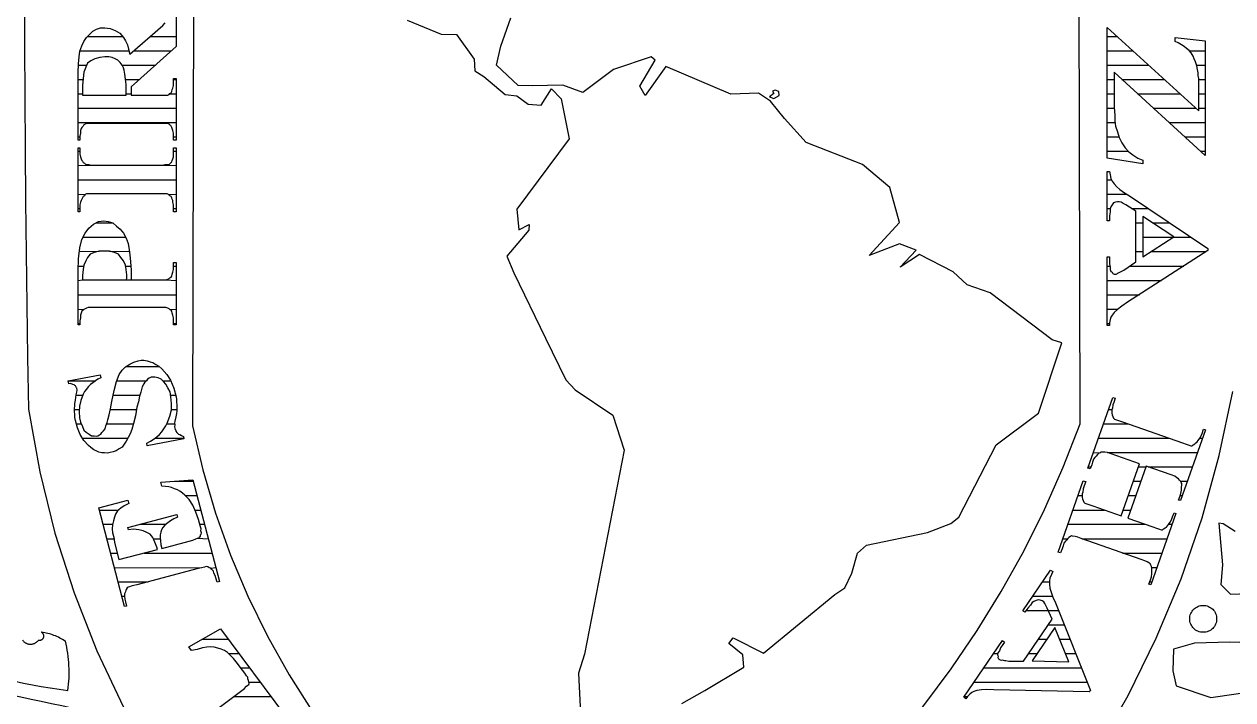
# Model space of a CAD drawing. Header units: millimetres. Extents: x -90 to 45, y 1085 to 1175.
# Drawn here: x 26.909 to 29.261, y 1154.889 to 1156.205 of the extents above; entities that cross this region are included whole.
import ezdxf

# ---------------------------------------------------------------- set-up
doc = ezdxf.new("R2010")
doc.units = ezdxf.units.MM
doc.linetypes.add('ACAD_ISO04W100', pattern=[30, 24, -3, 0, -3])
doc.layers.add('Eje', color=30, linetype='ACAD_ISO04W100')

msp = doc.modelspace()

# ---------------------------------------------------------------- linework, layer by layer
at = {"layer": 'Eje'}
for p, q in [((27.2399, 1156.7538), (27.2366, 1155.4225)), ((28.9637, 1155.4264), (28.9607, 1156.7643)), ((27.2049, 1156.2346), (27.2049, 1156.161)), ((27.6543, 1156.2126), (27.7202, 1156.185)), ((27.8368, 1156.1615), (27.8559, 1156.2169)), ((27.0364, 1156.1847), (27.0427, 1156.1909)), ((27.0427, 1156.1909), (27.0502, 1156.1947)), ((27.0502, 1156.1947), (27.0576, 1156.1972)), ((27.0576, 1156.1972), (27.0664, 1156.1972)), ((27.0664, 1156.1972), (27.0764, 1156.1959)), ((27.0764, 1156.1959), (27.0863, 1156.1922)), ((27.0863, 1156.1922), (27.0951, 1156.1872)), ((27.115, 1156.146), (27.1787, 1156.2022)), ((27.1787, 1156.2022), (27.1837, 1156.2071)), ((29.0159, 1155.9439), (29.0159, 1156.1984)), ((29.0159, 1156.1984), (29.1943, 1156.0362)), ((27.0215, 1156.1622), (27.0252, 1156.171)), ((27.0252, 1156.171), (27.0302, 1156.1784)), ((27.0302, 1156.1784), (27.0364, 1156.1847)), ((27.0327, 1156.1809), (27.1004, 1156.1809)), ((27.0951, 1156.1872), (27.1026, 1156.1784)), ((27.1026, 1156.1784), (27.1063, 1156.1722)), ((27.1063, 1156.1722), (27.1101, 1156.1647)), ((27.1546, 1156.1809), (27.2049, 1156.1809)), ((27.7202, 1156.185), (27.7505, 1156.1843)), ((27.7505, 1156.1843), (27.7849, 1156.1362)), ((29.0159, 1156.1809), (29.0351, 1156.1809)), ((29.1482, 1156.171), (29.1482, 1156.1784)), ((29.1482, 1156.1784), (29.2068, 1156.1722)), ((29.1544, 1156.1685), (29.1482, 1156.171)), ((29.1606, 1156.1647), (29.1544, 1156.1685)), ((29.2068, 1156.1722), (29.2068, 1155.9488)), ((27.0165, 1156.141), (27.0177, 1156.1522)), ((27.0177, 1156.1522), (27.0215, 1156.1622)), ((27.0178, 1156.153), (27.1133, 1156.153)), ((27.1101, 1156.1647), (27.1125, 1156.156)), ((27.1125, 1156.156), (27.115, 1156.146)), ((27.2049, 1156.161), (27.1175, 1156.0824)), ((27.123, 1156.153), (27.196, 1156.153)), ((27.8281, 1156.1247), (27.8368, 1156.1615)), ((29.0159, 1156.153), (29.0658, 1156.153)), ((29.1656, 1156.161), (29.1606, 1156.1647)), ((29.1706, 1156.1572), (29.1656, 1156.161)), ((29.1756, 1156.1535), (29.1706, 1156.1572)), ((29.1794, 1156.1485), (29.1756, 1156.1535)), ((29.176, 1156.153), (29.2068, 1156.153)), ((29.1831, 1156.1423), (29.1794, 1156.1485)), ((29.1856, 1156.1373), (29.1831, 1156.1423)), ((27.014, 1156.1098), (27.0152, 1156.1273)), ((27.0151, 1156.125), (27.0309, 1156.125)), ((27.0152, 1156.1273), (27.0165, 1156.141)), ((27.0289, 1156.121), (27.0252, 1156.1111)), ((27.0327, 1156.1285), (27.0289, 1156.121)), ((27.0389, 1156.1335), (27.0327, 1156.1285)), ((27.0464, 1156.1373), (27.0389, 1156.1335)), ((27.0564, 1156.1398), (27.0464, 1156.1373)), ((27.0664, 1156.141), (27.0564, 1156.1398)), ((27.0739, 1156.141), (27.0664, 1156.141)), ((27.0801, 1156.1398), (27.0739, 1156.141)), ((27.0863, 1156.1373), (27.0801, 1156.1398)), ((27.0913, 1156.1348), (27.0863, 1156.1373)), ((27.0963, 1156.1298), (27.0913, 1156.1348)), ((27.1001, 1156.1248), (27.0963, 1156.1298)), ((27.0999, 1156.125), (27.165, 1156.125)), ((27.1026, 1156.1198), (27.1001, 1156.1248)), ((27.1038, 1156.1148), (27.1026, 1156.1198)), ((27.7849, 1156.1362), (27.7859, 1156.1135)), ((27.8701, 1156.0852), (27.8281, 1156.1247)), ((28.1288, 1156.1409), (28.0559, 1156.1161)), ((28.1067, 1156.0837), (28.137, 1156.1348)), ((28.1576, 1156.1219), (28.1174, 1156.0659)), ((28.137, 1156.1348), (28.1288, 1156.1409)), ((28.2841, 1156.0682), (28.1576, 1156.1219)), ((29.0159, 1156.125), (29.0966, 1156.125)), ((29.1881, 1156.131), (29.1856, 1156.1373)), ((29.1906, 1156.1235), (29.1881, 1156.131)), ((29.1901, 1156.125), (29.2068, 1156.125)), ((29.1918, 1156.1161), (29.1906, 1156.1235)), ((27.014, 1156.0898), (27.014, 1156.1098)), ((27.014, 1156.0971), (27.0238, 1156.0971)), ((27.024, 1156.0986), (27.0227, 1156.0849)), ((27.0252, 1156.1111), (27.024, 1156.0986)), ((27.1051, 1156.1073), (27.1038, 1156.1148)), ((27.1063, 1156.0973), (27.1051, 1156.1073)), ((27.1076, 1156.0874), (27.1063, 1156.0973)), ((27.1063, 1156.0971), (27.1339, 1156.0971)), ((27.1999, 1156.0911), (27.1999, 1156.0986)), ((27.1999, 1156.0986), (27.2049, 1156.0986)), ((27.1999, 1156.0971), (27.2049, 1156.0971)), ((27.2049, 1156.0986), (27.2049, 1155.9788)), ((27.7859, 1156.1135), (27.8032, 1156.103)), ((27.8032, 1156.103), (27.8451, 1156.068)), ((28.0559, 1156.1161), (27.9962, 1156.0715)), ((29.0159, 1156.0971), (29.0296, 1156.0971)), ((29.2068, 1155.9488), (29.0296, 1156.1111)), ((29.0296, 1156.1111), (29.0296, 1156.0599)), ((29.0449, 1156.0971), (29.1273, 1156.0971)), ((29.1931, 1156.1098), (29.1918, 1156.1161)), ((29.1931, 1156.1048), (29.1931, 1156.1098)), ((29.1943, 1156.0986), (29.1931, 1156.1048)), ((29.1943, 1156.0886), (29.1943, 1156.0986)), ((29.1943, 1156.0971), (29.2068, 1156.0971)), ((27.014, 1155.9788), (27.014, 1156.0898)), ((27.0227, 1156.0849), (27.0227, 1156.0661)), ((27.1076, 1156.0761), (27.1076, 1156.0874)), ((27.1076, 1156.0661), (27.1076, 1156.0761)), ((27.1175, 1156.0824), (27.1175, 1156.0661)), ((27.1949, 1156.0711), (27.1962, 1156.0736)), ((27.1962, 1156.0736), (27.1974, 1156.0774)), ((27.1974, 1156.0774), (27.1986, 1156.0799)), ((27.1986, 1156.0799), (27.1999, 1156.0849)), ((27.1999, 1156.0849), (27.1999, 1156.0911)), ((27.8975, 1156.0843), (27.8701, 1156.0852)), ((27.9574, 1156.0857), (27.8975, 1156.0843)), ((27.915, 1156.0467), (27.9354, 1156.0785)), ((27.9354, 1156.0785), (27.9542, 1156.059)), ((27.9962, 1156.0715), (27.9574, 1156.0857)), ((28.1174, 1156.0659), (28.1067, 1156.0837)), ((28.3705, 1156.0764), (28.3649, 1156.074)), ((28.3649, 1156.074), (28.3678, 1156.0695)), ((28.3773, 1156.0737), (28.3705, 1156.0764)), ((28.3781, 1156.0656), (28.3773, 1156.0737)), ((29.1943, 1156.0786), (29.1943, 1156.0886)), ((29.1943, 1156.0362), (29.1943, 1156.0786)), ((27.014, 1156.0692), (27.0227, 1156.0692)), ((27.0227, 1156.0661), (27.1076, 1156.0661)), ((27.1076, 1156.0692), (27.1175, 1156.0692)), ((27.1175, 1156.0661), (27.1712, 1156.0661)), ((27.1712, 1156.0661), (27.1787, 1156.0661)), ((27.1787, 1156.0661), (27.1849, 1156.0661)), ((27.1849, 1156.0661), (27.1887, 1156.0661)), ((27.1887, 1156.0661), (27.1912, 1156.0674)), ((27.191, 1156.0692), (27.2049, 1156.0692)), ((27.1912, 1156.0674), (27.1924, 1156.0699)), ((27.1924, 1156.0699), (27.1949, 1156.0711)), ((27.8451, 1156.068), (27.8675, 1156.0651)), ((27.8675, 1156.0651), (27.8896, 1156.0488)), ((27.8896, 1156.0488), (27.915, 1156.0467)), ((27.9542, 1156.059), (27.9695, 1155.9813)), ((28.3376, 1156.0706), (28.2841, 1156.0682)), ((28.3614, 1156.0546), (28.3376, 1156.0706)), ((28.3678, 1156.0695), (28.3595, 1156.063)), ((28.3595, 1156.063), (28.3675, 1156.0598)), ((28.3882, 1156.0213), (28.3614, 1156.0546)), ((28.3675, 1156.0598), (28.3781, 1156.0656)), ((29.0159, 1156.0692), (29.0296, 1156.0692)), ((29.0296, 1156.0599), (29.0296, 1156.0424)), ((29.0754, 1156.0692), (29.1581, 1156.0692)), ((29.1943, 1156.0692), (29.2068, 1156.0692)), ((27.014, 1156.0412), (27.2049, 1156.0412)), ((29.0159, 1156.0412), (29.0296, 1156.0412)), ((29.0296, 1156.0424), (29.0309, 1156.0275)), ((29.0309, 1156.0275), (29.0309, 1156.0162)), ((29.1059, 1156.0412), (29.1888, 1156.0412)), ((29.1943, 1156.0412), (29.2068, 1156.0412)), ((27.014, 1156.0133), (27.2049, 1156.0133)), ((27.0202, 1156.0013), (27.019, 1155.9975)), ((27.0215, 1156.0037), (27.0202, 1156.0013)), ((27.024, 1156.0062), (27.0215, 1156.0037)), ((27.0252, 1156.0087), (27.024, 1156.0062)), ((27.0277, 1156.01), (27.0252, 1156.0087)), ((27.0302, 1156.0112), (27.0277, 1156.01)), ((27.0339, 1156.0112), (27.0302, 1156.0112)), ((27.0402, 1156.0112), (27.0339, 1156.0112)), ((27.0477, 1156.0112), (27.0402, 1156.0112)), ((27.1712, 1156.0112), (27.0477, 1156.0112)), ((27.1787, 1156.0112), (27.1712, 1156.0112)), ((27.1849, 1156.0112), (27.1787, 1156.0112)), ((27.1887, 1156.0112), (27.1849, 1156.0112)), ((27.1912, 1156.01), (27.1887, 1156.0112)), ((27.1924, 1156.0087), (27.1912, 1156.01)), ((27.1949, 1156.0062), (27.1924, 1156.0087)), ((27.1962, 1156.0037), (27.1949, 1156.0062)), ((27.1974, 1156.0013), (27.1962, 1156.0037)), ((27.1986, 1155.9975), (27.1974, 1156.0013)), ((28.4303, 1155.9745), (28.3882, 1156.0213)), ((29.0159, 1156.0133), (29.0312, 1156.0133)), ((29.0309, 1156.0162), (29.0321, 1156.0062)), ((29.0321, 1156.0062), (29.0359, 1155.995)), ((29.1364, 1156.0133), (29.2068, 1156.0133)), ((27.014, 1155.9853), (27.0175, 1155.9853)), ((27.0177, 1155.9788), (27.014, 1155.9788)), ((27.019, 1155.9925), (27.0177, 1155.9863)), ((27.0177, 1155.9863), (27.0177, 1155.9788)), ((27.019, 1155.9975), (27.019, 1155.9925)), ((27.1999, 1155.9925), (27.1986, 1155.9975)), ((27.1999, 1155.9863), (27.1999, 1155.9925)), ((27.1999, 1155.9788), (27.1999, 1155.9863)), ((27.1999, 1155.9853), (27.2049, 1155.9853)), ((27.2049, 1155.9788), (27.1999, 1155.9788)), ((27.9695, 1155.9813), (27.8677, 1155.8446)), ((29.0159, 1155.9853), (29.0391, 1155.9853)), ((29.0359, 1155.995), (29.0396, 1155.9838)), ((29.0396, 1155.9838), (29.0446, 1155.9738)), ((29.1669, 1155.9853), (29.2068, 1155.9853)), ((27.014, 1155.839), (27.014, 1155.9638)), ((27.014, 1155.9638), (27.0177, 1155.9638)), ((27.014, 1155.9574), (27.0177, 1155.9574)), ((27.0177, 1155.9638), (27.0177, 1155.9563)), ((27.0177, 1155.9563), (27.0177, 1155.9513)), ((27.1999, 1155.9638), (27.2049, 1155.9638)), ((27.1999, 1155.9563), (27.1999, 1155.9638)), ((27.1999, 1155.9574), (27.2049, 1155.9574)), ((27.1999, 1155.9513), (27.1999, 1155.9563)), ((27.2049, 1155.9638), (27.2049, 1155.839)), ((28.5403, 1155.9313), (28.4303, 1155.9745)), ((29.0159, 1155.9574), (29.057, 1155.9574)), ((29.0446, 1155.9738), (29.0508, 1155.9638)), ((29.0508, 1155.9638), (29.0583, 1155.9563)), ((29.0583, 1155.9563), (29.0658, 1155.9501)), ((29.1975, 1155.9574), (29.2068, 1155.9574)), ((27.0177, 1155.9513), (27.019, 1155.9463)), ((27.019, 1155.9463), (27.0202, 1155.9426)), ((27.0202, 1155.9426), (27.0215, 1155.9389)), ((27.0215, 1155.9389), (27.0227, 1155.9376)), ((27.0227, 1155.9376), (27.024, 1155.9351)), ((27.024, 1155.9351), (27.0264, 1155.9339)), ((27.0264, 1155.9339), (27.0289, 1155.9314)), ((27.0289, 1155.9314), (27.0314, 1155.9314)), ((27.0314, 1155.9314), (27.0352, 1155.9314)), ((27.0352, 1155.9314), (27.0402, 1155.9301)), ((27.1787, 1155.9301), (27.1837, 1155.9314)), ((27.1837, 1155.9314), (27.1887, 1155.9314)), ((27.1887, 1155.9314), (27.1912, 1155.9314)), ((27.1912, 1155.9314), (27.1924, 1155.9326)), ((27.1924, 1155.9326), (27.1949, 1155.9351)), ((27.1949, 1155.9351), (27.1962, 1155.9364)), ((27.1962, 1155.9364), (27.1974, 1155.9389)), ((27.1974, 1155.9389), (27.1986, 1155.9426)), ((27.1986, 1155.9426), (27.1999, 1155.9463)), ((27.1999, 1155.9463), (27.1999, 1155.9513)), ((28.5936, 1155.8868), (28.5403, 1155.9313)), ((29.0858, 1155.9326), (29.0159, 1155.9439)), ((29.0658, 1155.9501), (29.0758, 1155.9439)), ((29.0758, 1155.9439), (29.0858, 1155.9401)), ((29.0858, 1155.9401), (29.0858, 1155.9326)), ((27.014, 1155.9294), (27.0402, 1155.9301)), ((27.0402, 1155.9301), (27.0477, 1155.9301)), ((27.0477, 1155.9301), (27.1712, 1155.9301)), ((27.1712, 1155.9301), (27.1787, 1155.9301)), ((27.1787, 1155.9301), (27.2049, 1155.9294)), ((29.0159, 1155.8216), (29.0159, 1155.9176)), ((29.0159, 1155.9176), (29.0209, 1155.9176)), ((29.0209, 1155.9176), (29.0221, 1155.9114)), ((29.0221, 1155.9114), (29.0234, 1155.9039)), ((27.014, 1155.9015), (27.2049, 1155.9015)), ((28.6119, 1155.8188), (28.5936, 1155.8868)), ((29.0159, 1155.9015), (29.0246, 1155.9015)), ((29.0234, 1155.9039), (29.0259, 1155.8989)), ((29.0259, 1155.8989), (29.0296, 1155.8939)), ((29.0296, 1155.8939), (29.0346, 1155.8877)), ((29.0346, 1155.8877), (29.0408, 1155.8827)), ((27.014, 1155.8736), (27.0277, 1155.8727)), ((27.0202, 1155.8615), (27.019, 1155.8578)), ((27.0215, 1155.864), (27.0202, 1155.8615)), ((27.0227, 1155.8665), (27.0215, 1155.864)), ((27.024, 1155.869), (27.0227, 1155.8665)), ((27.0264, 1155.8702), (27.024, 1155.869)), ((27.0277, 1155.8727), (27.0264, 1155.8702)), ((27.0302, 1155.874), (27.0277, 1155.8727)), ((27.0339, 1155.874), (27.0302, 1155.874)), ((27.0402, 1155.874), (27.0339, 1155.874)), ((27.0477, 1155.874), (27.0402, 1155.874)), ((27.1712, 1155.874), (27.0477, 1155.874)), ((27.1774, 1155.874), (27.1712, 1155.874)), ((27.1837, 1155.874), (27.1774, 1155.874)), ((27.1874, 1155.874), (27.1837, 1155.874)), ((27.1899, 1155.8727), (27.1874, 1155.874)), ((27.1899, 1155.8727), (27.2049, 1155.8736)), ((27.1924, 1155.8702), (27.1899, 1155.8727)), ((27.1949, 1155.869), (27.1924, 1155.8702)), ((27.1962, 1155.8665), (27.1949, 1155.869)), ((27.1974, 1155.864), (27.1962, 1155.8665)), ((27.1986, 1155.8615), (27.1974, 1155.864)), ((27.1986, 1155.8578), (27.1986, 1155.8615)), ((29.0159, 1155.8736), (29.0542, 1155.8736)), ((29.0408, 1155.8827), (29.0496, 1155.8765)), ((29.0496, 1155.8765), (29.0596, 1155.8702)), ((29.0596, 1155.8702), (29.2118, 1155.7679)), ((27.014, 1155.8456), (27.0177, 1155.8456)), ((27.0177, 1155.839), (27.014, 1155.839)), ((27.019, 1155.8578), (27.0177, 1155.8528)), ((27.0177, 1155.8528), (27.0177, 1155.8478)), ((27.0177, 1155.8478), (27.0177, 1155.839)), ((27.1999, 1155.8528), (27.1986, 1155.8578)), ((27.1999, 1155.8478), (27.1999, 1155.8528)), ((27.1999, 1155.839), (27.1999, 1155.8478)), ((27.1999, 1155.8456), (27.2049, 1155.8456)), ((27.2049, 1155.839), (27.1999, 1155.839)), ((27.8677, 1155.8446), (27.8717, 1155.8045)), ((29.0159, 1155.8456), (29.0221, 1155.8456)), ((29.0221, 1155.839), (29.0209, 1155.8315)), ((29.0234, 1155.849), (29.0221, 1155.8453)), ((29.0221, 1155.8453), (29.0221, 1155.839)), ((29.0259, 1155.8528), (29.0234, 1155.849)), ((29.0284, 1155.8565), (29.0259, 1155.8528)), ((29.0321, 1155.8578), (29.0284, 1155.8565)), ((29.0359, 1155.859), (29.0321, 1155.8578)), ((29.0396, 1155.859), (29.0359, 1155.859)), ((29.0433, 1155.8578), (29.0396, 1155.859)), ((29.0471, 1155.8553), (29.0433, 1155.8578)), ((29.0521, 1155.8528), (29.0471, 1155.8553)), ((29.072, 1155.8403), (29.0521, 1155.8528)), ((29.0635, 1155.8456), (29.0962, 1155.8456)), ((29.072, 1155.7417), (29.072, 1155.8403)), ((27.0352, 1155.8078), (27.0439, 1155.8153)), ((27.0439, 1155.8153), (27.0539, 1155.8203)), ((27.0486, 1155.8177), (27.0815, 1155.8177)), ((27.0539, 1155.8203), (27.0639, 1155.8216)), ((27.0639, 1155.8216), (27.0726, 1155.8203)), ((27.0726, 1155.8203), (27.0814, 1155.8178)), ((27.0814, 1155.8178), (27.0888, 1155.8116)), ((27.8717, 1155.8045), (27.8914, 1155.8143)), ((27.8914, 1155.8143), (27.8907, 1155.8034)), ((28.5531, 1155.7545), (28.6119, 1155.8188)), ((29.0209, 1155.8216), (29.0159, 1155.8216)), ((29.0209, 1155.8315), (29.0209, 1155.8216)), ((29.072, 1155.8177), (29.0858, 1155.8177)), ((29.0858, 1155.8303), (29.0858, 1155.7517)), ((29.1457, 1155.7904), (29.0858, 1155.8303)), ((29.1047, 1155.8177), (29.1377, 1155.8177)), ((27.0215, 1155.7854), (27.0277, 1155.7979)), ((27.0236, 1155.7897), (27.1066, 1155.7897)), ((27.0277, 1155.7979), (27.0352, 1155.8078)), ((27.0888, 1155.8116), (27.0963, 1155.8053)), ((27.0963, 1155.8053), (27.1026, 1155.7979)), ((27.1026, 1155.7979), (27.1076, 1155.7879)), ((27.8907, 1155.8034), (27.8482, 1155.7529)), ((29.0858, 1155.7517), (29.1457, 1155.7904)), ((29.0858, 1155.7897), (29.1793, 1155.7897)), ((27.0152, 1155.7479), (27.0177, 1155.7692)), ((27.0177, 1155.7692), (27.0215, 1155.7854)), ((27.1076, 1155.7879), (27.1113, 1155.7779)), ((27.1113, 1155.7779), (27.1138, 1155.7654)), ((28.612, 1155.7767), (28.5531, 1155.7545)), ((28.6445, 1155.7646), (28.612, 1155.7767)), ((29.2118, 1155.7679), (29.2118, 1155.7642)), ((27.014, 1155.7242), (27.0152, 1155.7479)), ((27.0168, 1155.7618), (27.0551, 1155.7629)), ((27.0289, 1155.7442), (27.0252, 1155.7355)), ((27.0327, 1155.7504), (27.0289, 1155.7442)), ((27.0377, 1155.7567), (27.0327, 1155.7504)), ((27.0452, 1155.7604), (27.0377, 1155.7567)), ((27.0551, 1155.7629), (27.0452, 1155.7604)), ((27.0651, 1155.7629), (27.0551, 1155.7629)), ((27.0751, 1155.7629), (27.0651, 1155.7629)), ((27.0751, 1155.7629), (27.1142, 1155.7618)), ((27.0851, 1155.7604), (27.0751, 1155.7629)), ((27.0926, 1155.7567), (27.0851, 1155.7604)), ((27.0976, 1155.7504), (27.0926, 1155.7567)), ((27.1026, 1155.7442), (27.0976, 1155.7504)), ((27.1063, 1155.7355), (27.1026, 1155.7442)), ((27.1138, 1155.7654), (27.115, 1155.7554)), ((27.115, 1155.7554), (27.1163, 1155.7417)), ((27.8482, 1155.7529), (27.8618, 1155.7207)), ((28.6134, 1155.7314), (28.6445, 1155.7646)), ((28.6509, 1155.7563), (28.6134, 1155.7314)), ((28.7168, 1155.7224), (28.6509, 1155.7563)), ((29.0159, 1155.6182), (29.0159, 1155.7517)), ((29.0159, 1155.7517), (29.0209, 1155.7517)), ((29.0209, 1155.7517), (29.0209, 1155.7454)), ((29.0209, 1155.7454), (29.0209, 1155.738)), ((29.2118, 1155.7642), (29.0558, 1155.6631)), ((29.072, 1155.7618), (29.0858, 1155.7618)), ((29.1014, 1155.7618), (29.2081, 1155.7618)), ((27.014, 1155.6194), (27.014, 1155.7242)), ((27.0145, 1155.7338), (27.025, 1155.7338)), ((27.024, 1155.7267), (27.0227, 1155.7155)), ((27.0252, 1155.7355), (27.024, 1155.7267)), ((27.1076, 1155.7267), (27.1063, 1155.7355)), ((27.1065, 1155.7338), (27.1169, 1155.7338)), ((27.1088, 1155.7167), (27.1076, 1155.7267)), ((27.1163, 1155.7417), (27.1175, 1155.7255)), ((27.1175, 1155.7255), (27.1175, 1155.7068)), ((27.1974, 1155.718), (27.1986, 1155.7217)), ((27.1986, 1155.7217), (27.1999, 1155.7267)), ((27.1999, 1155.733), (27.1999, 1155.7405)), ((27.1999, 1155.7405), (27.2049, 1155.7405)), ((27.1999, 1155.7338), (27.2049, 1155.7338)), ((27.1999, 1155.7267), (27.1999, 1155.733)), ((27.2049, 1155.7405), (27.2049, 1155.6194)), ((27.8618, 1155.7207), (27.9236, 1155.5932)), ((28.7439, 1155.6974), (28.7168, 1155.7224)), ((29.0159, 1155.7338), (29.0217, 1155.7338)), ((29.0209, 1155.738), (29.0221, 1155.7317)), ((29.0221, 1155.7317), (29.0221, 1155.7267)), ((29.0221, 1155.7267), (29.0234, 1155.723)), ((29.0234, 1155.723), (29.0259, 1155.7217)), ((29.0259, 1155.7217), (29.0271, 1155.7192)), ((29.0271, 1155.7192), (29.0296, 1155.718)), ((29.0334, 1155.718), (29.0359, 1155.7192)), ((29.0359, 1155.7192), (29.0371, 1155.7205)), ((29.0371, 1155.7205), (29.0383, 1155.7205)), ((29.0383, 1155.7205), (29.0408, 1155.7217)), ((29.0408, 1155.7217), (29.0433, 1155.723)), ((29.0433, 1155.723), (29.0483, 1155.7255)), ((29.0483, 1155.7255), (29.072, 1155.7417)), ((29.0606, 1155.7338), (29.165, 1155.7338)), ((27.014, 1155.7059), (27.0227, 1155.7068)), ((27.0227, 1155.7155), (27.0227, 1155.7068)), ((27.0227, 1155.7068), (27.1076, 1155.7068)), ((27.1076, 1155.7068), (27.1088, 1155.7093)), ((27.1076, 1155.7068), (27.1175, 1155.7068)), ((27.1088, 1155.7143), (27.1088, 1155.7167)), ((27.1088, 1155.7118), (27.1088, 1155.7143)), ((27.1088, 1155.7093), (27.1088, 1155.7118)), ((27.1175, 1155.7068), (27.1712, 1155.7068)), ((27.1712, 1155.7068), (27.1787, 1155.7068)), ((27.1787, 1155.7068), (27.1849, 1155.7068)), ((27.1849, 1155.7068), (27.1887, 1155.708)), ((27.1849, 1155.7068), (27.2049, 1155.7059)), ((27.1887, 1155.708), (27.1912, 1155.7093)), ((27.1912, 1155.7093), (27.1924, 1155.7105)), ((27.1924, 1155.7105), (27.1949, 1155.7118)), ((27.1949, 1155.7118), (27.1962, 1155.7143)), ((27.1962, 1155.7143), (27.1974, 1155.718)), ((28.7884, 1155.6818), (28.7439, 1155.6974)), ((29.0159, 1155.7059), (29.1219, 1155.7059)), ((29.0296, 1155.718), (29.0309, 1155.718)), ((29.0309, 1155.718), (29.0321, 1155.718)), ((29.0321, 1155.718), (29.0334, 1155.718)), ((27.014, 1155.678), (27.2049, 1155.678)), ((28.9093, 1155.59), (28.7884, 1155.6818)), ((29.0159, 1155.678), (29.0788, 1155.678)), ((27.014, 1155.65), (27.0252, 1155.6494)), ((27.024, 1155.6481), (27.0215, 1155.6456)), ((27.0252, 1155.6494), (27.024, 1155.6481)), ((27.0277, 1155.6506), (27.0252, 1155.6494)), ((27.0302, 1155.6519), (27.0277, 1155.6506)), ((27.0339, 1155.6531), (27.0302, 1155.6519)), ((27.0402, 1155.6531), (27.0339, 1155.6531)), ((27.0477, 1155.6531), (27.0402, 1155.6531)), ((27.1712, 1155.6531), (27.0477, 1155.6531)), ((27.1787, 1155.6531), (27.1712, 1155.6531)), ((27.1849, 1155.6531), (27.1787, 1155.6531)), ((27.1887, 1155.6519), (27.1849, 1155.6531)), ((27.1912, 1155.6506), (27.1887, 1155.6519)), ((27.1924, 1155.6494), (27.1912, 1155.6506)), ((27.1924, 1155.6494), (27.2049, 1155.65)), ((27.1949, 1155.6481), (27.1924, 1155.6494)), ((27.1962, 1155.6456), (27.1949, 1155.6481)), ((29.0159, 1155.65), (29.0365, 1155.65)), ((29.0359, 1155.6494), (29.0296, 1155.6431)), ((29.0446, 1155.6556), (29.0359, 1155.6494)), ((29.0558, 1155.6631), (29.0446, 1155.6556)), ((27.019, 1155.6331), (27.0177, 1155.6269)), ((27.0177, 1155.6269), (27.0177, 1155.6194)), ((27.0202, 1155.6419), (27.019, 1155.6381)), ((27.019, 1155.6381), (27.019, 1155.6331)), ((27.0215, 1155.6456), (27.0202, 1155.6419)), ((27.1974, 1155.6419), (27.1962, 1155.6456)), ((27.1986, 1155.6381), (27.1974, 1155.6419)), ((27.1999, 1155.6331), (27.1986, 1155.6381)), ((27.1999, 1155.6269), (27.1999, 1155.6331)), ((27.1999, 1155.6194), (27.1999, 1155.6269)), ((29.0221, 1155.6294), (29.0209, 1155.6232)), ((29.0234, 1155.6344), (29.0221, 1155.6294)), ((29.0259, 1155.6381), (29.0234, 1155.6344)), ((29.0296, 1155.6431), (29.0259, 1155.6381)), ((27.014, 1155.6221), (27.0177, 1155.6221)), ((27.0177, 1155.6194), (27.014, 1155.6194)), ((27.1999, 1155.6221), (27.2049, 1155.6221)), ((27.2049, 1155.6194), (27.1999, 1155.6194)), ((29.0159, 1155.6221), (29.0207, 1155.6221)), ((29.0209, 1155.6182), (29.0159, 1155.6182)), ((29.0209, 1155.6232), (29.0209, 1155.6182)), ((27.9236, 1155.5932), (27.9628, 1155.5125)), ((28.8827, 1155.4474), (28.9277, 1155.584)), ((28.9277, 1155.584), (28.9093, 1155.59)), ((27.0941, 1155.5223), (27.1001, 1155.5311)), ((27.1001, 1155.5311), (27.1066, 1155.5373)), ((27.1066, 1155.5373), (27.1145, 1155.5426)), ((27.1075, 1155.5383), (27.1719, 1155.5383)), ((27.1145, 1155.5426), (27.1226, 1155.5466)), ((27.1226, 1155.5466), (27.131, 1155.5495)), ((27.131, 1155.5495), (27.1371, 1155.5506)), ((27.1371, 1155.5506), (27.1423, 1155.5503)), ((27.1423, 1155.5503), (27.1488, 1155.5489)), ((27.1488, 1155.5489), (27.1542, 1155.5474)), ((27.1542, 1155.5474), (27.1596, 1155.5459)), ((27.1596, 1155.5459), (27.1654, 1155.5418)), ((27.1654, 1155.5418), (27.171, 1155.5391)), ((27.171, 1155.5391), (27.177, 1155.5338)), ((27.177, 1155.5338), (27.1866, 1155.5229)), ((26.9945, 1155.5103), (27.0485, 1155.5103)), ((26.9948, 1155.5104), (27.0574, 1155.5219)), ((26.9959, 1155.5042), (26.9948, 1155.5104)), ((27.0482, 1155.5101), (27.0425, 1155.5065)), ((27.0526, 1155.5134), (27.0482, 1155.5101)), ((27.0585, 1155.5158), (27.0526, 1155.5134)), ((27.0574, 1155.5219), (27.0585, 1155.5158)), ((27.0846, 1155.4914), (27.089, 1155.5087)), ((27.089, 1155.5087), (27.0941, 1155.5223)), ((27.0896, 1155.5103), (27.1468, 1155.5103)), ((27.1438, 1155.5074), (27.1418, 1155.5045)), ((27.147, 1155.5105), (27.1438, 1155.5074)), ((27.149, 1155.5135), (27.147, 1155.5105)), ((27.1525, 1155.5154), (27.149, 1155.5135)), ((27.156, 1155.5173), (27.1525, 1155.5154)), ((27.1584, 1155.5177), (27.156, 1155.5173)), ((27.1635, 1155.5174), (27.1584, 1155.5177)), ((27.1701, 1155.5161), (27.1635, 1155.5174)), ((27.1757, 1155.5133), (27.1701, 1155.5161)), ((27.1803, 1155.5091), (27.1757, 1155.5133)), ((27.179, 1155.5103), (27.1944, 1155.5103)), ((27.1851, 1155.5036), (27.1803, 1155.5091)), ((27.1866, 1155.5229), (27.1938, 1155.5116)), ((27.1938, 1155.5116), (27.2004, 1155.4963)), ((27.9628, 1155.5125), (27.981, 1155.493)), ((26.9996, 1155.5049), (26.9959, 1155.5042)), ((27.0038, 1155.5031), (26.9996, 1155.5049)), ((27.0064, 1155.5024), (27.0038, 1155.5031)), ((27.0079, 1155.5014), (27.0064, 1155.5024)), ((27.0093, 1155.5004), (27.0079, 1155.5014)), ((27.0096, 1155.4991), (27.0093, 1155.5004)), ((27.0113, 1155.4969), (27.0096, 1155.4991)), ((27.0101, 1155.4827), (27.0116, 1155.4881)), ((27.0115, 1155.4957), (27.0113, 1155.4969)), ((27.0122, 1155.492), (27.0115, 1155.4957)), ((27.0116, 1155.4881), (27.0122, 1155.492)), ((27.0238, 1155.484), (27.0197, 1155.4718)), ((27.0266, 1155.4896), (27.0238, 1155.484)), ((27.0308, 1155.4942), (27.0266, 1155.4896)), ((27.0338, 1155.4985), (27.0308, 1155.4942)), ((27.038, 1155.5031), (27.0338, 1155.4985)), ((27.0425, 1155.5065), (27.038, 1155.5031)), ((27.0796, 1155.4702), (27.0846, 1155.4914)), ((27.1359, 1155.4882), (27.1336, 1155.4802)), ((27.1375, 1155.4936), (27.1359, 1155.4882)), ((27.139, 1155.4989), (27.1375, 1155.4936)), ((27.1418, 1155.5045), (27.139, 1155.4989)), ((27.1889, 1155.4967), (27.1851, 1155.5036)), ((27.193, 1155.4886), (27.1889, 1155.4967)), ((27.1948, 1155.4788), (27.193, 1155.4886)), ((27.2004, 1155.4963), (27.2048, 1155.4793)), ((27.981, 1155.493), (28.0544, 1155.4432)), ((27.0072, 1155.4568), (27.0078, 1155.4607)), ((27.0078, 1155.4607), (27.0081, 1155.4659)), ((27.0081, 1155.4659), (27.0094, 1155.4725)), ((27.0094, 1155.4725), (27.0097, 1155.4776)), ((27.0097, 1155.4776), (27.0101, 1155.4827)), ((27.01, 1155.4824), (27.0232, 1155.4824)), ((27.0166, 1155.4611), (27.0162, 1155.4496)), ((27.0197, 1155.4718), (27.0166, 1155.4611)), ((27.0772, 1155.4558), (27.0796, 1155.4702)), ((27.0825, 1155.4824), (27.1343, 1155.4824)), ((27.1318, 1155.4697), (27.1287, 1155.4589)), ((27.1336, 1155.4802), (27.1318, 1155.4697)), ((27.1941, 1155.4824), (27.204, 1155.4824)), ((27.1958, 1155.4663), (27.1948, 1155.4788)), ((27.1956, 1155.4535), (27.1958, 1155.4663)), ((27.2048, 1155.4793), (27.2057, 1155.4744)), ((27.2057, 1155.4744), (27.2054, 1155.4693)), ((27.2054, 1155.4693), (27.2065, 1155.4632)), ((27.2065, 1155.4632), (27.2062, 1155.458)), ((28.9785, 1155.3405), (29.027, 1155.4781)), ((29.0272, 1155.4635), (29.0263, 1155.4572)), ((29.027, 1155.4781), (29.0317, 1155.4765)), ((29.0288, 1155.4682), (29.0272, 1155.4635)), ((29.0317, 1155.4765), (29.0288, 1155.4682)), ((27.0071, 1155.4505), (27.0072, 1155.4568)), ((27.008, 1155.4456), (27.0071, 1155.4505)), ((27.0072, 1155.4544), (27.0164, 1155.4544)), ((27.0079, 1155.4392), (27.008, 1155.4456)), ((27.0091, 1155.4331), (27.0079, 1155.4392)), ((27.0162, 1155.4496), (27.017, 1155.4383)), ((27.017, 1155.4383), (27.0186, 1155.4297)), ((27.0722, 1155.4346), (27.0743, 1155.4438)), ((27.0743, 1155.4438), (27.0772, 1155.4558)), ((27.0769, 1155.4544), (27.1278, 1155.4544)), ((27.1255, 1155.4419), (27.1218, 1155.4272)), ((27.1287, 1155.4589), (27.1255, 1155.4419)), ((27.1877, 1155.428), (27.1928, 1155.4416)), ((27.1928, 1155.4416), (27.1956, 1155.4535)), ((27.1957, 1155.4544), (27.2062, 1155.4544)), ((27.2045, 1155.4399), (27.2022, 1155.4319)), ((27.2058, 1155.4465), (27.2045, 1155.4399)), ((27.2061, 1155.4517), (27.2058, 1155.4465)), ((27.2062, 1155.458), (27.2061, 1155.4517)), ((28.0544, 1155.4432), (28.0766, 1155.3755)), ((28.8003, 1155.3859), (28.8827, 1155.4474)), ((29.0187, 1155.4544), (29.025, 1155.4544)), ((29.0263, 1155.4572), (29.025, 1155.4537)), ((29.025, 1155.4537), (29.025, 1155.4498)), ((29.025, 1155.4498), (29.0253, 1155.447)), ((29.0253, 1155.447), (29.0256, 1155.4442)), ((29.0256, 1155.4442), (29.0272, 1155.441)), ((29.0272, 1155.441), (29.0287, 1155.4379)), ((29.0287, 1155.4379), (29.0306, 1155.4358)), ((27.013, 1155.4186), (27.0091, 1155.4331)), ((27.0109, 1155.4265), (27.0202, 1155.4265)), ((27.018, 1155.4055), (27.013, 1155.4186)), ((27.0186, 1155.4297), (27.0226, 1155.4216)), ((27.0226, 1155.4216), (27.0252, 1155.4145)), ((27.0252, 1155.4145), (27.0298, 1155.4102)), ((27.0636, 1155.4127), (27.0666, 1155.417)), ((27.0666, 1155.417), (27.0682, 1155.4224)), ((27.0682, 1155.4224), (27.0707, 1155.4292)), ((27.0697, 1155.4265), (27.1216, 1155.4265)), ((27.0707, 1155.4292), (27.0722, 1155.4346)), ((27.119, 1155.4153), (27.1154, 1155.407)), ((27.1218, 1155.4272), (27.119, 1155.4153)), ((27.1769, 1155.4107), (27.1809, 1155.4166)), ((27.1809, 1155.4166), (27.1849, 1155.4224)), ((27.1849, 1155.4224), (27.1877, 1155.428)), ((27.1869, 1155.4265), (27.2019, 1155.4265)), ((27.2022, 1155.4319), (27.2016, 1155.428)), ((27.2016, 1155.428), (27.2023, 1155.4243)), ((27.2023, 1155.4243), (27.2018, 1155.4204)), ((27.2018, 1155.4204), (27.2022, 1155.4179)), ((27.2022, 1155.4179), (27.2027, 1155.4155)), ((27.2027, 1155.4155), (27.2041, 1155.4145)), ((27.2041, 1155.4145), (27.2046, 1155.412)), ((29.0088, 1155.4265), (29.0572, 1155.4265)), ((29.0306, 1155.4358), (29.0342, 1155.4346)), ((29.0342, 1155.4346), (29.04, 1155.4325)), ((29.04, 1155.4325), (29.0459, 1155.4305)), ((29.0459, 1155.4305), (29.1624, 1155.3894)), ((29.2071, 1155.4146), (29.1585, 1155.277)), ((29.2006, 1155.4076), (29.2035, 1155.4159)), ((29.2035, 1155.4159), (29.2071, 1155.4146)), ((27.0251, 1155.3941), (27.018, 1155.4055)), ((27.0224, 1155.3985), (27.1109, 1155.3985)), ((27.0345, 1155.3845), (27.0251, 1155.3941)), ((27.0298, 1155.4102), (27.0356, 1155.4062)), ((27.0356, 1155.4062), (27.04, 1155.4032)), ((27.04, 1155.4032), (27.0451, 1155.4029)), ((27.0451, 1155.4029), (27.0502, 1155.4026)), ((27.0502, 1155.4026), (27.0527, 1155.403)), ((27.0527, 1155.403), (27.0561, 1155.4049)), ((27.0561, 1155.4049), (27.0584, 1155.4066)), ((27.0584, 1155.4066), (27.0604, 1155.4095)), ((27.0604, 1155.4095), (27.0636, 1155.4127)), ((27.1079, 1155.3929), (27.1038, 1155.3871)), ((27.1116, 1155.4), (27.1079, 1155.3929)), ((27.1154, 1155.407), (27.1116, 1155.4)), ((27.1479, 1155.3889), (27.1548, 1155.3927)), ((27.22, 1155.3971), (27.1488, 1155.384)), ((27.1548, 1155.3927), (27.1605, 1155.3963)), ((27.1605, 1155.3963), (27.1672, 1155.4013)), ((27.1635, 1155.3985), (27.2197, 1155.3985)), ((27.1672, 1155.4013), (27.1727, 1155.4061)), ((27.1727, 1155.4061), (27.1769, 1155.4107)), ((27.2046, 1155.412), (27.2062, 1155.4098)), ((27.2062, 1155.4098), (27.2094, 1155.4066)), ((27.2094, 1155.4066), (27.2121, 1155.4058)), ((27.2121, 1155.4058), (27.215, 1155.4038)), ((27.215, 1155.4038), (27.2191, 1155.402)), ((27.2191, 1155.402), (27.22, 1155.3971)), ((28.9989, 1155.3985), (29.1364, 1155.3985)), ((29.1889, 1155.3893), (29.1909, 1155.3912)), ((29.1909, 1155.3912), (29.1933, 1155.3944)), ((29.1933, 1155.3944), (29.1961, 1155.3986)), ((29.1961, 1155.3986), (29.199, 1155.4029)), ((29.1961, 1155.3985), (29.2014, 1155.3985)), ((29.199, 1155.4029), (29.2006, 1155.4076)), ((27.0391, 1155.3802), (27.0345, 1155.3845)), ((27.0449, 1155.3762), (27.0391, 1155.3802)), ((27.0505, 1155.3735), (27.0449, 1155.3762)), ((27.0547, 1155.3717), (27.0505, 1155.3735)), ((27.06, 1155.3701), (27.0547, 1155.3717)), ((27.0652, 1155.3698), (27.06, 1155.3701)), ((27.0715, 1155.3697), (27.0652, 1155.3698)), ((27.0764, 1155.3706), (27.0715, 1155.3697)), ((27.0826, 1155.3718), (27.0764, 1155.3706)), ((27.0885, 1155.3741), (27.0826, 1155.3718)), ((27.0942, 1155.3777), (27.0885, 1155.3741)), ((27.0998, 1155.3813), (27.0942, 1155.3777)), ((27.1038, 1155.3871), (27.0998, 1155.3813)), ((27.1488, 1155.384), (27.1479, 1155.3889)), ((28.0766, 1155.3755), (27.9993, 1154.9782)), ((28.7273, 1155.2449), (28.8003, 1155.3859)), ((28.9891, 1155.3706), (29.0023, 1155.3704)), ((28.9971, 1155.367), (28.9947, 1155.3639)), ((28.9991, 1155.3689), (28.9971, 1155.367)), ((29.0023, 1155.3704), (28.9991, 1155.3689)), ((29.0039, 1155.3712), (29.0023, 1155.3704)), ((29.0066, 1155.3715), (29.0039, 1155.3712)), ((29.0117, 1155.3711), (29.0066, 1155.3715)), ((29.0169, 1155.3706), (29.0117, 1155.3711)), ((29.0169, 1155.3706), (29.1915, 1155.3706)), ((29.0239, 1155.3681), (29.0169, 1155.3706)), ((29.0792, 1155.3486), (29.0239, 1155.3681)), ((29.1624, 1155.3894), (29.1695, 1155.3869)), ((29.1695, 1155.3869), (29.1754, 1155.3848)), ((29.1754, 1155.3848), (29.1789, 1155.3836)), ((29.1789, 1155.3836), (29.1817, 1155.3839)), ((29.1817, 1155.3839), (29.1837, 1155.3858)), ((29.1837, 1155.3858), (29.1869, 1155.3874)), ((29.1869, 1155.3874), (29.1889, 1155.3893)), ((28.9792, 1155.3427), (28.9845, 1155.3427)), ((28.9861, 1155.347), (28.9832, 1155.3388)), ((28.9877, 1155.3517), (28.9861, 1155.347)), ((28.9898, 1155.3576), (28.9877, 1155.3517)), ((28.9922, 1155.3607), (28.9898, 1155.3576)), ((28.9947, 1155.3639), (28.9922, 1155.3607)), ((29.0435, 1155.2474), (29.0792, 1155.3486)), ((29.0922, 1155.344), (29.0565, 1155.2428)), ((29.0772, 1155.3427), (29.0917, 1155.3427)), ((29.1404, 1155.327), (29.0922, 1155.344)), ((29.096, 1155.3427), (29.1817, 1155.3427)), ((28.9832, 1155.3388), (28.9785, 1155.3405)), ((29.1475, 1155.3245), (29.1404, 1155.327)), ((29.1518, 1155.3217), (29.1475, 1155.3245)), ((29.1549, 1155.3192), (29.1518, 1155.3217)), ((29.1568, 1155.3172), (29.1549, 1155.3192)), ((27.1754, 1155.3127), (27.2374, 1155.3173)), ((27.1773, 1155.3054), (27.1754, 1155.3127)), ((27.1839, 1155.3046), (27.1773, 1155.3054)), ((27.1906, 1155.3038), (27.1839, 1155.3046)), ((27.1961, 1155.3026), (27.1906, 1155.3038)), ((27.2018, 1155.3003), (27.1961, 1155.3026)), ((27.2076, 1155.2979), (27.2018, 1155.3003)), ((27.2024, 1155.3147), (27.238, 1155.3147)), ((27.2122, 1155.2953), (27.2076, 1155.2979)), ((27.2374, 1155.3173), (27.2893, 1155.1194)), ((28.9208, 1155.1769), (28.9697, 1155.3157)), ((28.9695, 1155.3), (28.9686, 1155.2937)), ((28.9715, 1155.3058), (28.9695, 1155.3)), ((28.9697, 1155.3157), (28.9745, 1155.3141)), ((28.9745, 1155.3141), (28.9715, 1155.3058)), ((29.0673, 1155.3147), (29.0819, 1155.3147)), ((29.1588, 1155.3152), (29.1568, 1155.3172)), ((29.1603, 1155.3121), (29.1588, 1155.3152)), ((29.159, 1155.3147), (29.1718, 1155.3147)), ((29.1595, 1155.2911), (29.1604, 1155.2974)), ((29.1611, 1155.3105), (29.1603, 1155.3121)), ((29.1604, 1155.2974), (29.1609, 1155.3026)), ((29.1609, 1155.3026), (29.1614, 1155.3077)), ((29.1614, 1155.3077), (29.1611, 1155.3105)), ((27.0543, 1155.2628), (27.111, 1155.2777)), ((27.111, 1155.2777), (27.1126, 1155.2717)), ((27.2171, 1155.2914), (27.2122, 1155.2953)), ((27.222, 1155.2875), (27.2171, 1155.2914)), ((27.2305, 1155.2794), (27.222, 1155.2875)), ((27.2227, 1155.2868), (27.2454, 1155.2868)), ((27.2373, 1155.2683), (27.2305, 1155.2794)), ((28.9595, 1155.2868), (28.9672, 1155.2868)), ((28.9686, 1155.2937), (28.9673, 1155.2901)), ((28.9673, 1155.2901), (28.9673, 1155.2862)), ((28.9673, 1155.2862), (28.9676, 1155.2834)), ((28.9676, 1155.2834), (28.968, 1155.2806)), ((28.968, 1155.2806), (28.9695, 1155.2775)), ((28.9695, 1155.2775), (28.971, 1155.2743)), ((28.971, 1155.2743), (28.9729, 1155.2723)), ((28.9729, 1155.2723), (28.9765, 1155.271)), ((29.0574, 1155.2868), (29.072, 1155.2868)), ((29.155, 1155.2782), (29.1579, 1155.2864)), ((29.1585, 1155.277), (29.155, 1155.2782)), ((29.1579, 1155.2864), (29.1595, 1155.2911)), ((29.158, 1155.2868), (29.162, 1155.2868)), ((27.1047, 1155.0709), (27.0543, 1155.2628)), ((27.0553, 1155.2588), (27.0929, 1155.2588)), ((27.0871, 1155.2508), (27.0848, 1155.245)), ((27.0907, 1155.2569), (27.0871, 1155.2508)), ((27.097, 1155.2624), (27.0907, 1155.2569)), ((27.1036, 1155.2667), (27.097, 1155.2624)), ((27.1126, 1155.2717), (27.1036, 1155.2667)), ((27.1107, 1155.2247), (27.2061, 1155.2498)), ((27.2061, 1155.2498), (27.2073, 1155.245)), ((27.2435, 1155.2545), (27.2373, 1155.2683)), ((27.2416, 1155.2588), (27.2527, 1155.2588)), ((27.2486, 1155.2403), (27.2435, 1155.2545)), ((28.9497, 1155.2588), (29.0111, 1155.2588)), ((28.9765, 1155.271), (28.9824, 1155.269)), ((28.9824, 1155.269), (28.9882, 1155.2669)), ((28.9882, 1155.2669), (29.0435, 1155.2474)), ((29.0476, 1155.2588), (29.0621, 1155.2588)), ((29.1498, 1155.2522), (29.1008, 1155.1134)), ((29.1434, 1155.2453), (29.1463, 1155.2535)), ((29.1463, 1155.2535), (29.1498, 1155.2522)), ((27.0627, 1155.2309), (27.0811, 1155.2309)), ((27.081, 1155.2298), (27.0805, 1155.222)), ((27.0827, 1155.238), (27.081, 1155.2298)), ((27.0848, 1155.245), (27.0827, 1155.238)), ((27.1341, 1155.2309), (27.1848, 1155.2309)), ((27.183, 1155.2295), (27.1791, 1155.2246)), ((27.1884, 1155.2335), (27.183, 1155.2295)), ((27.1938, 1155.2375), (27.1884, 1155.2335)), ((27.2004, 1155.2418), (27.1938, 1155.2375)), ((27.2073, 1155.245), (27.2004, 1155.2418)), ((27.2524, 1155.2258), (27.2486, 1155.2403)), ((27.251, 1155.2309), (27.2601, 1155.2309)), ((27.2533, 1155.2222), (27.2524, 1155.2258)), ((28.6664, 1155.2147), (28.7122, 1155.2327)), ((28.7122, 1155.2327), (28.7273, 1155.2449)), ((28.9398, 1155.2309), (29.0903, 1155.2309)), ((29.0565, 1155.2428), (29.1047, 1155.2258)), ((29.1047, 1155.2258), (29.1118, 1155.2233)), ((29.1292, 1155.2238), (29.1312, 1155.2257)), ((29.1312, 1155.2257), (29.1332, 1155.2277)), ((29.1332, 1155.2277), (29.1356, 1155.2308)), ((29.1356, 1155.2308), (29.1384, 1155.2351)), ((29.1357, 1155.2309), (29.1423, 1155.2309)), ((29.1384, 1155.2351), (29.1413, 1155.2394)), ((29.1413, 1155.2394), (29.1434, 1155.2453)), ((29.2335, 1155.2332), (29.2404, 1155.1521)), ((29.242, 1155.2321), (29.2335, 1155.2332)), ((29.2648, 1155.2171), (29.242, 1155.2321)), ((27.07, 1155.2029), (27.0838, 1155.2029)), ((27.0805, 1155.222), (27.0812, 1155.2144)), ((27.0812, 1155.2144), (27.0834, 1155.206)), ((27.0834, 1155.206), (27.0847, 1155.196)), ((27.112, 1155.2199), (27.1107, 1155.2247)), ((27.122, 1155.2212), (27.112, 1155.2199)), ((27.1326, 1155.2202), (27.122, 1155.2212)), ((27.1408, 1155.2184), (27.1326, 1155.2202)), ((27.1481, 1155.2152), (27.1408, 1155.2184)), ((27.1542, 1155.2116), (27.1481, 1155.2152)), ((27.1597, 1155.2053), (27.1542, 1155.2116)), ((27.1634, 1155.196), (27.1597, 1155.2053)), ((27.1606, 1155.2029), (27.174, 1155.2029)), ((27.175, 1155.2158), (27.1738, 1155.2104)), ((27.1738, 1155.2104), (27.1739, 1155.2052)), ((27.1739, 1155.2052), (27.1743, 1155.1989)), ((27.1765, 1155.2201), (27.175, 1155.2158)), ((27.1791, 1155.2246), (27.1765, 1155.2201)), ((27.2372, 1155.1999), (27.2429, 1155.2027)), ((27.2429, 1155.2027), (27.2466, 1155.2037)), ((27.2466, 1155.2037), (27.249, 1155.2043)), ((27.2466, 1155.2037), (27.2674, 1155.2029)), ((27.249, 1155.2043), (27.2499, 1155.2058)), ((27.2499, 1155.2058), (27.252, 1155.2076)), ((27.252, 1155.2076), (27.2525, 1155.2104)), ((27.2525, 1155.2104), (27.2534, 1155.2119)), ((27.2531, 1155.2183), (27.2533, 1155.2222)), ((27.254, 1155.2146), (27.2531, 1155.2183)), ((27.2534, 1155.2119), (27.254, 1155.2146)), ((28.5476, 1155.1903), (28.6664, 1155.2147)), ((28.93, 1155.2029), (28.9389, 1155.2029)), ((28.9394, 1155.2034), (28.937, 1155.2003)), ((28.9414, 1155.2053), (28.9394, 1155.2034)), ((28.9446, 1155.2069), (28.9414, 1155.2053)), ((28.9466, 1155.2088), (28.9446, 1155.2069)), ((28.9489, 1155.208), (28.9466, 1155.2088)), ((28.9541, 1155.2075), (28.9489, 1155.208)), ((28.9588, 1155.2058), (28.9541, 1155.2075)), ((28.9658, 1155.2033), (28.9588, 1155.2058)), ((29.0823, 1155.1622), (28.9658, 1155.2033)), ((28.9669, 1155.2029), (29.1324, 1155.2029)), ((29.1118, 1155.2233), (29.1177, 1155.2212)), ((29.1177, 1155.2212), (29.1212, 1155.22)), ((29.1212, 1155.22), (29.124, 1155.2203)), ((29.124, 1155.2203), (29.126, 1155.2223)), ((29.126, 1155.2223), (29.1292, 1155.2238)), ((27.0847, 1155.196), (27.0876, 1155.1851)), ((27.0876, 1155.1851), (27.0936, 1155.1622)), ((27.0936, 1155.1622), (27.1684, 1155.1818)), ((27.1672, 1155.1867), (27.1634, 1155.196)), ((27.1684, 1155.1818), (27.1672, 1155.1867)), ((27.1743, 1155.1989), (27.175, 1155.1913)), ((27.175, 1155.1913), (27.1769, 1155.1841)), ((27.1769, 1155.1841), (27.23, 1155.198)), ((27.23, 1155.198), (27.2372, 1155.1999)), ((28.5307, 1155.1745), (28.5476, 1155.1903)), ((28.9284, 1155.1835), (28.9255, 1155.1752)), ((28.9305, 1155.1893), (28.9284, 1155.1835)), ((28.9321, 1155.194), (28.9305, 1155.1893)), ((28.935, 1155.1983), (28.9321, 1155.194)), ((28.937, 1155.2003), (28.935, 1155.1983)), ((27.0773, 1155.175), (27.0902, 1155.175)), ((27.1424, 1155.175), (27.2747, 1155.175)), ((28.5191, 1155.136), (28.5307, 1155.1745)), ((28.9255, 1155.1752), (28.9208, 1155.1769)), ((29.0462, 1155.175), (29.1226, 1155.175)), ((29.0894, 1155.1598), (29.0823, 1155.1622)), ((29.0941, 1155.1581), (29.0894, 1155.1598)), ((29.0972, 1155.1557), (29.0941, 1155.1581)), ((29.0996, 1155.1548), (29.0972, 1155.1557)), ((29.1011, 1155.1517), (29.0996, 1155.1548)), ((27.0847, 1155.1471), (27.2539, 1155.1462)), ((27.2479, 1155.1446), (27.1284, 1155.1133)), ((27.2539, 1155.1462), (27.2479, 1155.1446)), ((27.2599, 1155.1478), (27.2539, 1155.1462)), ((27.2636, 1155.1488), (27.2599, 1155.1478)), ((27.2663, 1155.1482), (27.2636, 1155.1488)), ((27.2693, 1155.1464), (27.2663, 1155.1482)), ((27.2721, 1155.1458), (27.2693, 1155.1464)), ((27.2721, 1155.1458), (27.2821, 1155.1471)), ((27.2739, 1155.1437), (27.2721, 1155.1458)), ((27.2757, 1155.1416), (27.2739, 1155.1437)), ((27.2776, 1155.1395), (27.2757, 1155.1416)), ((27.2785, 1155.1359), (27.2776, 1155.1395)), ((27.281, 1155.1314), (27.2785, 1155.1359)), ((27.2823, 1155.1266), (27.281, 1155.1314)), ((28.5056, 1155.1075), (28.5191, 1155.136)), ((28.8519, 1155.0624), (28.906, 1155.1418)), ((28.9077, 1155.1331), (28.9045, 1155.1262)), ((28.906, 1155.1418), (28.9101, 1155.139)), ((28.9101, 1155.139), (28.9077, 1155.1331)), ((29.1026, 1155.1485), (29.1011, 1155.1517)), ((29.1023, 1155.1287), (29.1032, 1155.135)), ((29.103, 1155.1457), (29.1026, 1155.1485)), ((29.1028, 1155.1471), (29.1127, 1155.1471)), ((29.1033, 1155.1429), (29.103, 1155.1457)), ((29.1032, 1155.139), (29.1033, 1155.1429)), ((29.1032, 1155.135), (29.1032, 1155.139)), ((29.2404, 1155.1521), (29.2369, 1155.1136)), ((27.092, 1155.1191), (27.1506, 1155.1191)), ((27.1115, 1155.1088), (27.1094, 1155.107)), ((27.1139, 1155.1095), (27.1115, 1155.1088)), ((27.1175, 1155.1104), (27.1139, 1155.1095)), ((27.1223, 1155.1117), (27.1175, 1155.1104)), ((27.1284, 1155.1133), (27.1223, 1155.1117)), ((27.2845, 1155.1181), (27.2823, 1155.1266)), ((27.2893, 1155.1194), (27.2845, 1155.1181)), ((28.4861, 1155.0944), (28.5056, 1155.1075)), ((28.8906, 1155.1191), (28.9038, 1155.1191)), ((28.9045, 1155.1262), (28.9037, 1155.1207)), ((28.9037, 1155.1207), (28.904, 1155.1144)), ((28.904, 1155.1144), (28.9046, 1155.1065)), ((29.0973, 1155.1146), (29.1002, 1155.1229)), ((29.1008, 1155.1134), (29.0973, 1155.1146)), ((29.0989, 1155.1191), (29.1028, 1155.1191)), ((29.1002, 1155.1229), (29.1023, 1155.1287)), ((29.2369, 1155.1136), (29.2562, 1155.0951)), ((27.0994, 1155.0912), (27.1047, 1155.0912)), ((27.1061, 1155.0997), (27.1047, 1155.0954)), ((27.1047, 1155.0954), (27.1047, 1155.0903)), ((27.1047, 1155.0903), (27.1048, 1155.0851)), ((27.1048, 1155.0851), (27.1061, 1155.0803)), ((27.1067, 1155.1024), (27.1061, 1155.0997)), ((27.1076, 1155.1039), (27.1067, 1155.1024)), ((27.1094, 1155.107), (27.1076, 1155.1039)), ((28.3475, 1154.98), (28.4861, 1155.0944)), ((28.8715, 1155.0912), (28.9098, 1155.0912)), ((28.8819, 1155.0842), (28.8777, 1155.0825)), ((28.8857, 1155.0831), (28.8819, 1155.0842)), ((28.9046, 1155.1065), (28.907, 1155.0988)), ((28.907, 1155.0988), (28.9107, 1155.0888)), ((28.9107, 1155.0888), (28.9154, 1155.078)), ((29.2562, 1155.0951), (29.3084, 1155.097)), ((27.1083, 1155.0719), (27.1047, 1155.0709)), ((27.1061, 1155.0803), (27.1083, 1155.0719)), ((28.856, 1155.0596), (28.8519, 1155.0624)), ((28.8616, 1155.0678), (28.856, 1155.0596)), ((28.8585, 1155.0632), (28.9213, 1155.0632)), ((28.8669, 1155.0733), (28.8616, 1155.0678)), ((28.8704, 1155.0785), (28.8669, 1155.0733)), ((28.8735, 1155.0808), (28.8704, 1155.0785)), ((28.8777, 1155.0825), (28.8735, 1155.0808)), ((28.8895, 1155.0821), (28.8857, 1155.0831)), ((28.8926, 1155.08), (28.8895, 1155.0821)), ((28.895, 1155.0768), (28.8926, 1155.08)), ((28.8966, 1155.0726), (28.895, 1155.0768)), ((28.8994, 1155.0678), (28.8966, 1155.0726)), ((28.9088, 1155.0462), (28.8994, 1155.0678)), ((28.9154, 1155.078), (28.9835, 1154.9077)), ((28.8533, 1154.9648), (28.9088, 1155.0462)), ((27.2297, 1154.9924), (27.2909, 1155.0272)), ((27.2909, 1155.0272), (27.4179, 1154.8573)), ((28.9145, 1155.0302), (28.8703, 1154.9653)), ((28.9014, 1155.0353), (28.9325, 1155.0353)), ((28.9415, 1154.9635), (28.9145, 1155.0302)), ((27.2349, 1154.9854), (27.2297, 1154.9924)), ((27.2561, 1154.9904), (27.2459, 1154.9874)), ((27.2559, 1155.0073), (27.3058, 1155.0073)), ((27.2644, 1154.9918), (27.2561, 1154.9904)), ((27.2716, 1154.9926), (27.2644, 1154.9918)), ((27.2786, 1154.9916), (27.2716, 1154.9926)), ((27.2863, 1154.9896), (27.2786, 1154.9916)), ((28.2804, 1154.9989), (28.2888, 1155.0101)), ((28.3073, 1154.9771), (28.2804, 1154.9989)), ((28.2888, 1155.0101), (28.3475, 1154.98)), ((28.7373, 1154.8943), (28.8125, 1155.0046)), ((28.8089, 1154.9905), (28.8064, 1154.9846)), ((28.8131, 1154.9967), (28.8089, 1154.9905)), ((28.8125, 1155.0046), (28.8166, 1155.0018)), ((28.8166, 1155.0018), (28.8131, 1154.9967)), ((28.8823, 1155.0073), (28.8989, 1155.0073)), ((28.9238, 1155.0073), (28.9437, 1155.0073)), ((29.1861, 1154.9993), (29.1453, 1154.9878)), ((29.2546, 1155.0013), (29.1861, 1154.9993)), ((29.4307, 1154.9964), (29.2546, 1155.0013)), ((27.2459, 1154.9874), (27.2349, 1154.9854)), ((27.2923, 1154.9878), (27.2863, 1154.9896)), ((27.2991, 1154.985), (27.2923, 1154.9878)), ((27.3048, 1154.9815), (27.2991, 1154.985)), ((27.3103, 1154.9763), (27.3048, 1154.9815)), ((27.307, 1154.9794), (27.3266, 1154.9794)), ((27.3165, 1154.97), (27.3103, 1154.9763)), ((27.3217, 1154.963), (27.3165, 1154.97)), ((27.9993, 1154.9782), (27.9875, 1154.9414)), ((28.3093, 1154.9531), (28.3073, 1154.9771)), ((28.7953, 1154.9794), (28.8029, 1154.9794)), ((28.8036, 1154.9805), (28.8025, 1154.9767)), ((28.8025, 1154.9767), (28.8039, 1154.9743)), ((28.8039, 1154.9743), (28.8035, 1154.9715)), ((28.8035, 1154.9715), (28.8049, 1154.9691)), ((28.8064, 1154.9846), (28.8036, 1154.9805)), ((28.8049, 1154.9691), (28.8059, 1154.9684)), ((28.8059, 1154.9684), (28.8069, 1154.9677)), ((28.8069, 1154.9677), (28.808, 1154.967)), ((28.808, 1154.967), (28.8107, 1154.9666)), ((28.8107, 1154.9666), (28.8125, 1154.9669)), ((28.8125, 1154.9669), (28.8135, 1154.9662)), ((28.8135, 1154.9662), (28.8163, 1154.9658)), ((28.8633, 1154.9794), (28.8799, 1154.9794)), ((28.9351, 1154.9794), (28.9548, 1154.9794)), ((29.1453, 1154.9878), (29.1436, 1154.9457)), ((27.3337, 1154.9471), (27.3217, 1154.963)), ((27.3304, 1154.9515), (27.3475, 1154.9515)), ((27.3382, 1154.9411), (27.3337, 1154.9471)), ((28.2331, 1154.9072), (28.3093, 1154.9531)), ((28.7763, 1154.9515), (28.966, 1154.9515)), ((28.8163, 1154.9658), (28.819, 1154.9655)), ((28.819, 1154.9655), (28.8246, 1154.9647)), ((28.8246, 1154.9647), (28.8533, 1154.9648)), ((28.8703, 1154.9653), (28.9415, 1154.9635)), ((29.1436, 1154.9457), (29.1503, 1154.9163)), ((27.3419, 1154.9361), (27.3382, 1154.9411)), ((27.3441, 1154.9331), (27.3419, 1154.9361)), ((27.3446, 1154.9303), (27.3441, 1154.9331)), ((27.3459, 1154.9266), (27.3446, 1154.9303)), ((27.3446, 1154.9178), (27.3466, 1154.9193)), ((27.3464, 1154.9238), (27.3459, 1154.9266)), ((27.3469, 1154.9211), (27.3464, 1154.9238)), ((27.3464, 1154.9235), (27.3684, 1154.9235)), ((27.3466, 1154.9193), (27.3469, 1154.9211)), ((27.9875, 1154.9414), (27.9916, 1154.8628)), ((28.7572, 1154.9235), (28.9772, 1154.9235)), ((27.2374, 1154.8362), (27.3324, 1154.9071)), ((27.3324, 1154.9071), (27.3374, 1154.9109)), ((27.3374, 1154.9109), (27.3416, 1154.9156)), ((27.3416, 1154.9156), (27.3446, 1154.9178)), ((28.1889, 1154.8822), (28.2331, 1154.9072)), ((28.7442, 1154.8956), (28.7414, 1154.8915)), ((28.7488, 1154.9001), (28.7442, 1154.8956)), ((28.7526, 1154.9035), (28.7488, 1154.9001)), ((28.7568, 1154.9052), (28.7526, 1154.9035)), ((28.7627, 1154.9072), (28.7568, 1154.9052)), ((28.7714, 1154.9089), (28.7627, 1154.9072)), ((28.7821, 1154.9091), (28.7714, 1154.9089)), ((28.7956, 1154.909), (28.7821, 1154.9091)), ((28.9814, 1154.9046), (28.7956, 1154.909)), ((28.9835, 1154.9077), (28.9814, 1154.9046)), ((29.1503, 1154.9163), (29.2176, 1154.8936)), ((29.2176, 1154.8936), (29.312, 1154.9077)), ((27.3169, 1154.8956), (27.3893, 1154.8956)), ((28.7414, 1154.8915), (28.7373, 1154.8943)), ((28.7381, 1154.8956), (28.7442, 1154.8956))]:
    msp.add_line(p, q, dxfattribs=at)
msp.add_circle((29.2029, 1155.0469), 0.0262, dxfattribs=at)
for centre, radius, start, end in [((76.4436, 1156.3258), 49.5337, 179.13451, 181.00728), ((27.2873, 1155.8374), 2.0034, 292.7897, 350.0054), ((28.7742, 1155.727), 1.8765, 188.3346, 247.7365), ((28.7478, 1155.7298), 1.5421, 191.4947, 243.1049), ((27.0567, 1156.1265), 2.0315, 299.2802, 339.8405), ((26.9392, 1155.0134), 0.00829, 255.4187, 66.6212), ((26.9297, 1154.9178), 0.104, 55.0078, 82.6463), ((26.9216, 1155.0166), 0.0191, 214.053, 323.9705), ((26.7335, 1154.9421), 0.2632, 352.4318, 13.5199), ((27.1317, 1156.0141), 1.1151, 248.5702, 262.9246), ((24.5268, 1143.5369), 11.6033, 77.48097, 79.0885)]:
    msp.add_arc(centre, radius, start, end, dxfattribs=at)

doc.saveas('drawing.dxf')
